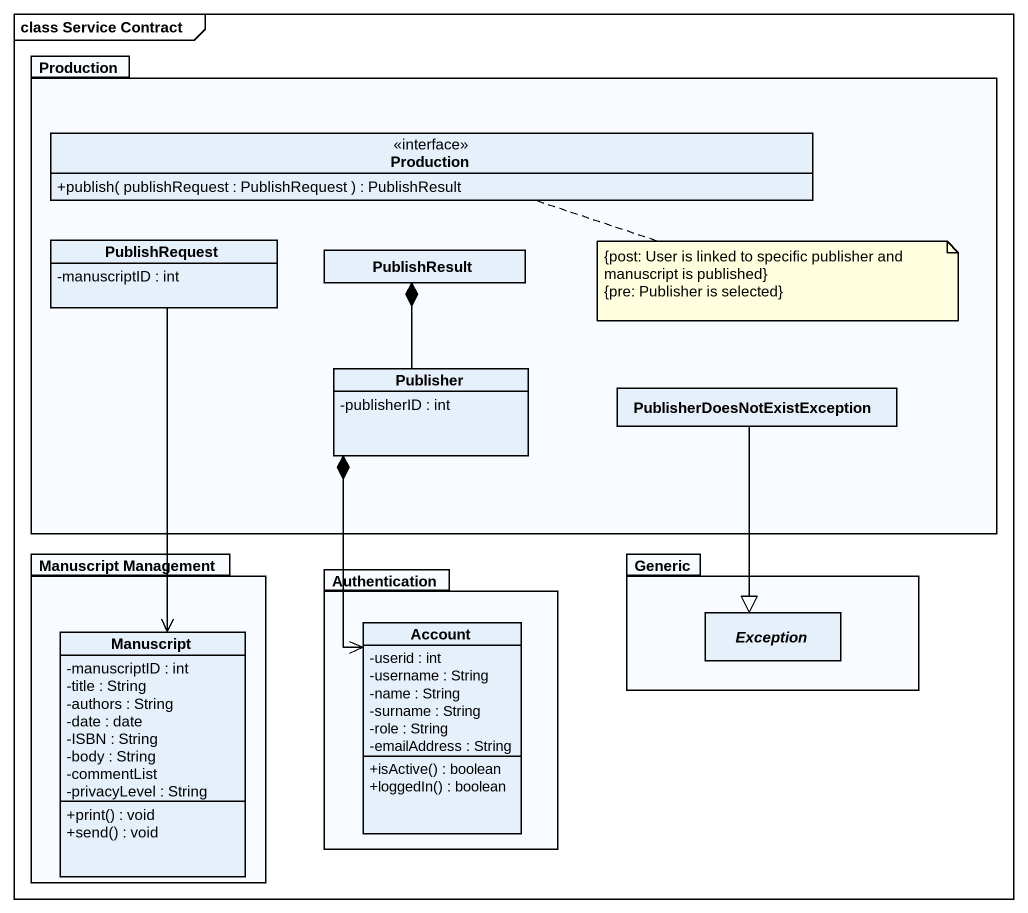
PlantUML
@startuml
mainframe class Service Contract
hide circle
hide empty members
skinparam classAttributeIconSize 0
package Production {
  interface "Production" as Production_2 {
    +publish( publishRequest : PublishRequest ) : PublishResult
  }
  class PublishRequest {
    -manuscriptID : int
  }
  class PublishResult
  class Publisher {
    -publisherID : int
  }
  class "PublisherDoesNotExistException" as PublisherDoesNotExistExcepti
}
package "Manuscript Management" as Manuscript_Management {
  class Manuscript {
    -manuscriptID : int
    -title : String
    -authors : String
    -date : date
    -ISBN : String
    -body : String
    -commentList
    -privacyLevel : String
    +print() : void
    +send() : void
  }
}
package Authentication {
  class Account {
    -userid : int
    -username : String
    -name : String
    -surname : String
    -role : String
    -emailAddress : String
    +isActive() : boolean
    +loggedIn() : boolean
  }
}
package Generic {
  abstract class "Exception" as Exception_
}
PublishRequest --> Manuscript
PublishResult *-- Publisher
Publisher *--> Account
PublisherDoesNotExistExcepti --|> Exception_
note right of Production_2
  {post: User is linked to specific publisher and manuscript is published}
  {pre: Publisher is selected}
end note
@enduml
